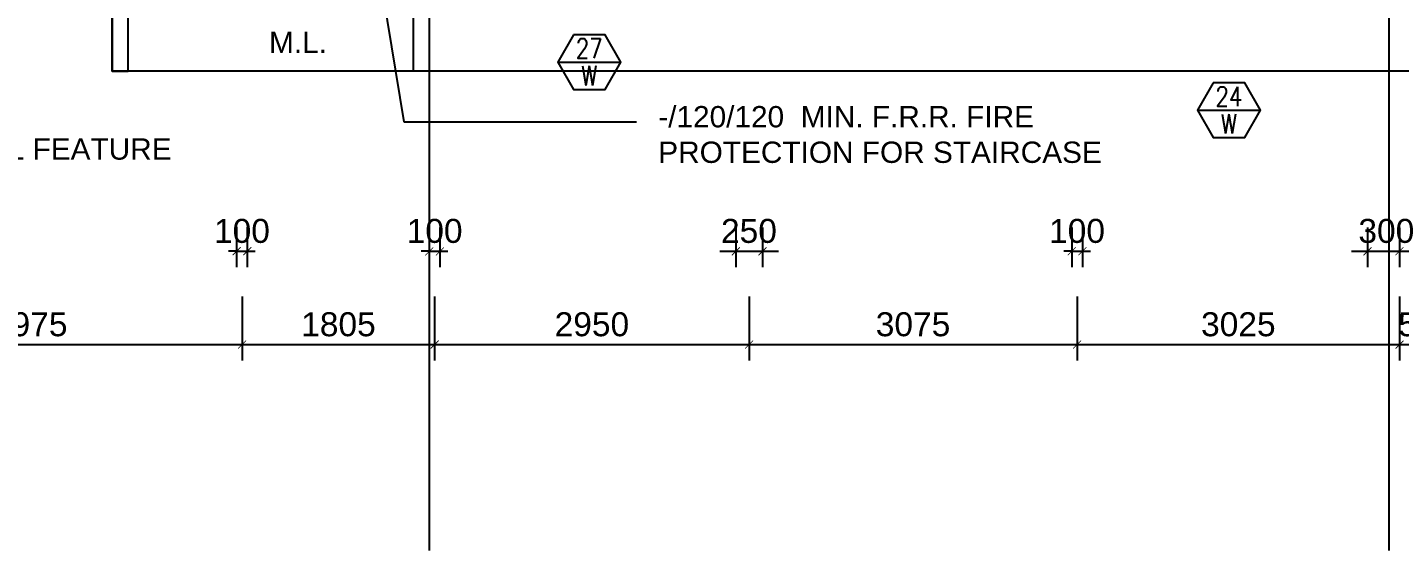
# Model space of a CAD drawing. Header units: millimetres. Extents: x -1214 to 71105, y 7230 to 56309.
# Drawn here: x 51231 to 64100, y 15000 to 19909 of the extents above; entities that cross this region are included whole.
import ezdxf
from ezdxf.enums import TextEntityAlignment as Align

# ---------------------------------------------------------------- set-up
doc = ezdxf.new("R2010")
doc.units = ezdxf.units.MM
doc.header["$MEASUREMENT"] = 0
doc.linetypes.add('CENTERX2', pattern=[101.6, 63.5, -12.7, 12.7, -12.7])
doc.layers.get('0').update_dxf_attribs({"color": 8})
doc.layers.get('Defpoints').update_dxf_attribs({"color": 8})
for name, color, linetype in [('Architectural Features', 8, 'Continuous'), ('GBP Dim', 8, 'Continuous'), ('GBP Text 200', 8, 'Continuous'), ('grid', 8, 'CENTERX2'), ('metal louvres', 8, 'Continuous'), ('WALL-NEW', 8, 'Continuous'), ('Window Mark', 8, 'Continuous')]:
    doc.layers.add(name, color=color, linetype=linetype)
doc.styles.add('BH', font='arial.ttf')
doc.styles.add('ROMANS', font='romans.shx')
doc.dimstyles.new('200 GBP', dxfattribs={"dimscale": 1.5, "dimtxt": 150, "dimasz": 50, "dimexe": 100, "dimexo": 50, "dimgap": 50, "dimtad": 1, "dimdec": 0, "dimzin": 0, "dimdsep": 46, "dimtxsty": 'BH', "dimblk": 'ARCHTICK', "dimcen": 0.09, "dimdle": 100, "dimclrd": 9, "dimclre": 9, "dimclrt": 1, "dimadec": 0, "dimazin": 0, "dimtfac": 1, "dimtdec": 0, "dimtix": 1, "dimtmove": 2, "dimatfit": 3, "dimldrblk": 'ARCHTICK', "dimfxl": 300, "dimfxlon": 1, "dimtolj": 1, "dimtzin": 0, "dimarcsym": 0})
doc.dimstyles.get("Standard").update_dxf_attribs({"dimtxt": 0.18, "dimasz": 0.18, "dimexe": 0.18, "dimexo": 0.0625, "dimgap": 0.09, "dimtad": 0, "dimtih": 1, "dimtoh": 1, "dimdec": 4, "dimzin": 0, "dimdsep": 46, "dimtxsty": 'Standard', "dimcen": 0.09, "dimadec": 0, "dimazin": 0, "dimtfac": 1, "dimtdec": 4, "dimtofl": 0, "dimtmove": 0, "dimatfit": 3, "dimfxl": 1, "dimtolj": 1, "dimtzin": 0, "dimarcsym": 0})

# ---------------------------------------------------------------- blocks, each defined once
blk = doc.blocks.new('A$C65CE4B9A')
at = {"layer": 'grid', "ltscale": 200}
for p, q in [((-14000, 10500), (-14000, -20450)), ((-5000, 10500), (-5000, -20450))]:
    blk.add_line(p, q, dxfattribs=at)
blk = doc.blocks.new('_ArchTick')
at = {"color": 0, "const_width": 0.1}
blk.add_lwpolyline([(0.5, 0.5), (-0.5, -0.5)], dxfattribs=at)
blk = doc.blocks.new('*D154')
at = {"layer": 'Defpoints', "color": 0, "transparency": 16777216}
for p in [(49270, 19755), (53245, 18955), (53245, 16933)]:
    blk.add_point(p, dxfattribs=at)
at = {"layer": 'GBP Dim', "color": 9, "lineweight": -2, "transparency": 16777216}
for p, q in [((49270, 17383), (49270, 16783)), ((53245, 17383), (53245, 16783)), ((49120, 16933), (53395, 16933))]:
    blk.add_line(p, q, dxfattribs=at)
at = {"layer": 'GBP Dim', "color": 9, "lineweight": -2, "transparency": 16777216, "xscale": 75, "yscale": 75, "zscale": 75, "rotation": 180}
blk.add_blockref('_ArchTick', (49270, 16933), dxfattribs=at)
at = {"layer": 'GBP Dim', "color": 9, "lineweight": -2, "transparency": 16777216, "xscale": 75, "yscale": 75, "zscale": 75}
blk.add_blockref('_ArchTick', (53245, 16933), dxfattribs=at)
at = {"layer": 'GBP Dim', "transparency": 16777216, "insert": (51257, 17122), "char_height": 225, "attachment_point": 5, "style": 'BH'}
blk.add_mtext('\\A1;3975', dxfattribs=at)
blk = doc.blocks.new('*D155')
at = {"layer": 'Defpoints', "color": 0, "transparency": 16777216}
for p in [(53245, 18955), (55050, 19022), (55050, 16933)]:
    blk.add_point(p, dxfattribs=at)
at = {"layer": 'GBP Dim', "color": 9, "lineweight": -2, "transparency": 16777216}
for p, q in [((53245, 17383), (53245, 16783)), ((55050, 17383), (55050, 16783)), ((53095, 16933), (55200, 16933))]:
    blk.add_line(p, q, dxfattribs=at)
at = {"layer": 'GBP Dim', "color": 9, "lineweight": -2, "transparency": 16777216, "xscale": 75, "yscale": 75, "zscale": 75, "rotation": 180}
blk.add_blockref('_ArchTick', (53245, 16933), dxfattribs=at)
at = {"layer": 'GBP Dim', "color": 9, "lineweight": -2, "transparency": 16777216, "xscale": 75, "yscale": 75, "zscale": 75}
blk.add_blockref('_ArchTick', (55050, 16933), dxfattribs=at)
at = {"layer": 'GBP Dim', "transparency": 16777216, "insert": (54148, 17122), "char_height": 225, "attachment_point": 5, "style": 'BH'}
blk.add_mtext('\\A1;1805', dxfattribs=at)
blk = doc.blocks.new('*D156')
at = {"layer": 'Defpoints', "color": 0, "transparency": 16777216}
for p in [(55050, 19855), (58000, 19855), (58000, 16933)]:
    blk.add_point(p, dxfattribs=at)
at = {"layer": 'GBP Dim', "color": 9, "lineweight": -2, "transparency": 16777216}
for p, q in [((55050, 17383), (55050, 16783)), ((58000, 17383), (58000, 16783)), ((54900, 16933), (58150, 16933))]:
    blk.add_line(p, q, dxfattribs=at)
at = {"layer": 'GBP Dim', "color": 9, "lineweight": -2, "transparency": 16777216, "xscale": 75, "yscale": 75, "zscale": 75, "rotation": 180}
blk.add_blockref('_ArchTick', (55050, 16933), dxfattribs=at)
at = {"layer": 'GBP Dim', "color": 9, "lineweight": -2, "transparency": 16777216, "xscale": 75, "yscale": 75, "zscale": 75}
blk.add_blockref('_ArchTick', (58000, 16933), dxfattribs=at)
at = {"layer": 'GBP Dim', "transparency": 16777216, "insert": (56525, 17122), "char_height": 225, "attachment_point": 5, "style": 'BH'}
blk.add_mtext('\\A1;2950', dxfattribs=at)
blk = doc.blocks.new('*D157')
at = {"layer": 'Defpoints', "color": 0, "transparency": 16777216}
for p in [(64100, 21905), (61075, 19855), (64100, 16933)]:
    blk.add_point(p, dxfattribs=at)
at = {"layer": 'GBP Dim', "color": 9, "lineweight": -2, "transparency": 16777216}
for p, q in [((61075, 17383), (61075, 16783)), ((64100, 17383), (64100, 16783)), ((60925, 16933), (64250, 16933))]:
    blk.add_line(p, q, dxfattribs=at)
at = {"layer": 'GBP Dim', "color": 9, "lineweight": -2, "transparency": 16777216, "xscale": 75, "yscale": 75, "zscale": 75, "rotation": 180}
blk.add_blockref('_ArchTick', (61075, 16933), dxfattribs=at)
at = {"layer": 'GBP Dim', "color": 9, "lineweight": -2, "transparency": 16777216, "xscale": 75, "yscale": 75, "zscale": 75}
blk.add_blockref('_ArchTick', (64100, 16933), dxfattribs=at)
at = {"layer": 'GBP Dim', "transparency": 16777216, "insert": (62588, 17122), "char_height": 225, "attachment_point": 5, "style": 'BH'}
blk.add_mtext('\\A1;3025', dxfattribs=at)
blk = doc.blocks.new('*D171')
at = {"layer": 'Defpoints', "color": 0, "transparency": 16777216}
for p in [(64099, 18855), (64599, 18355), (64599, 16933)]:
    blk.add_point(p, dxfattribs=at)
at = {"layer": 'GBP Dim', "color": 9, "lineweight": -2, "transparency": 16777216}
for p, q in [((64099, 17383), (64099, 16783)), ((64599, 17383), (64599, 16783)), ((63949, 16933), (64749, 16933))]:
    blk.add_line(p, q, dxfattribs=at)
at = {"layer": 'GBP Dim', "color": 9, "lineweight": -2, "transparency": 16777216, "xscale": 75, "yscale": 75, "zscale": 75, "rotation": 180}
blk.add_blockref('_ArchTick', (64099, 16933), dxfattribs=at)
at = {"layer": 'GBP Dim', "color": 9, "lineweight": -2, "transparency": 16777216, "xscale": 75, "yscale": 75, "zscale": 75}
blk.add_blockref('_ArchTick', (64599, 16933), dxfattribs=at)
at = {"layer": 'GBP Dim', "transparency": 16777216, "insert": (64349, 17122), "char_height": 225, "attachment_point": 5, "style": 'BH'}
blk.add_mtext('\\A1;500', dxfattribs=at)
blk = doc.blocks.new('MISCWINDOWS')
blk.add_line((-4.04, 0), (4.04, 0))
blk.add_lwpolyline([(-2.02, 3.5), (-4.04, 0), (-2.02, -3.5), (2.02, -3.5), (4.04, 0), (2.02, 3.5)], close=True)
at = {"style": 'BH'}
for tag, p in [('MARK_NUMBER', (0, 1.75)), ('DWG_NUMBER', (0, -1.75))]:
    blk.add_attdef(tag, text='', height=2.5, dxfattribs=at).set_placement(p, align=Align.MIDDLE_CENTER)
blk = doc.blocks.new('*D180')
at = {"layer": 'Defpoints', "color": 0, "transparency": 16777216}
for p in [(58000, 19855), (61075, 19855), (61075, 16933)]:
    blk.add_point(p, dxfattribs=at)
at = {"layer": 'GBP Dim', "color": 9, "lineweight": -2, "transparency": 16777216}
for p, q in [((58000, 17383), (58000, 16783)), ((61075, 17383), (61075, 16783)), ((57850, 16933), (61225, 16933))]:
    blk.add_line(p, q, dxfattribs=at)
at = {"layer": 'GBP Dim', "color": 9, "lineweight": -2, "transparency": 16777216, "xscale": 75, "yscale": 75, "zscale": 75, "rotation": 180}
blk.add_blockref('_ArchTick', (58000, 16933), dxfattribs=at)
at = {"layer": 'GBP Dim', "color": 9, "lineweight": -2, "transparency": 16777216, "xscale": 75, "yscale": 75, "zscale": 75}
blk.add_blockref('_ArchTick', (61075, 16933), dxfattribs=at)
at = {"layer": 'GBP Dim', "transparency": 16777216, "insert": (59537, 17122), "char_height": 225, "attachment_point": 5, "style": 'BH'}
blk.add_mtext('\\A1;3075', dxfattribs=at)
blk = doc.blocks.new('*D194')
at = {"layer": 'Defpoints', "color": 0, "transparency": 16777216}
for p in [(53193, 18837, 0), (53293, 18858), (53293, 17809)]:
    blk.add_point(p, dxfattribs=at)
at = {"layer": 'GBP Dim', "color": 9, "lineweight": -2, "transparency": 16777216}
for p, q in [((53193, 18034), (53193, 17659)), ((53293, 18034), (53293, 17659)), ((53193, 17809), (53118, 17809)), ((53193, 17809), (53293, 17809)), ((53293, 17809), (53368, 17809))]:
    blk.add_line(p, q, dxfattribs=at)
at = {"layer": 'GBP Dim', "color": 9, "lineweight": -2, "transparency": 16777216, "xscale": 75, "yscale": 75, "zscale": 75}
blk.add_blockref('_ArchTick', (53193, 17809), dxfattribs=at)
at = {"layer": 'GBP Dim', "color": 9, "lineweight": -2, "transparency": 16777216, "xscale": 75, "yscale": 75, "zscale": 75, "rotation": 180}
blk.add_blockref('_ArchTick', (53293, 17809), dxfattribs=at)
at = {"layer": 'GBP Dim', "transparency": 16777216, "insert": (53243, 17998), "char_height": 225, "attachment_point": 5, "style": 'BH'}
blk.add_mtext('\\A1;100', dxfattribs=at)
blk = doc.blocks.new('*D195')
at = {"layer": 'Defpoints', "color": 0, "transparency": 16777216}
for p in [(55000, 18836, 0), (55100, 18858), (55100, 17808)]:
    blk.add_point(p, dxfattribs=at)
at = {"layer": 'GBP Dim', "color": 9, "lineweight": -2, "transparency": 16777216}
for p, q in [((55000, 18033), (55000, 17658)), ((55100, 18033), (55100, 17658)), ((55000, 17808), (54925, 17808)), ((55000, 17808), (55100, 17808)), ((55100, 17808), (55175, 17808))]:
    blk.add_line(p, q, dxfattribs=at)
at = {"layer": 'GBP Dim', "color": 9, "lineweight": -2, "transparency": 16777216, "xscale": 75, "yscale": 75, "zscale": 75}
blk.add_blockref('_ArchTick', (55000, 17808), dxfattribs=at)
at = {"layer": 'GBP Dim', "color": 9, "lineweight": -2, "transparency": 16777216, "xscale": 75, "yscale": 75, "zscale": 75, "rotation": 180}
blk.add_blockref('_ArchTick', (55100, 17808), dxfattribs=at)
at = {"layer": 'GBP Dim', "transparency": 16777216, "insert": (55050, 17998), "char_height": 225, "attachment_point": 5, "style": 'BH'}
blk.add_mtext('\\A1;100', dxfattribs=at)
blk = doc.blocks.new('*D196')
at = {"layer": 'Defpoints', "color": 0, "transparency": 16777216}
for p in [(57875, 18836, 0), (58125, 18842), (58125, 17808)]:
    blk.add_point(p, dxfattribs=at)
at = {"layer": 'GBP Dim', "color": 9, "lineweight": -2, "transparency": 16777216}
for p, q in [((57875, 18033), (57875, 17658)), ((58125, 18033), (58125, 17658)), ((57725, 17808), (58275, 17808))]:
    blk.add_line(p, q, dxfattribs=at)
at = {"layer": 'GBP Dim', "color": 9, "lineweight": -2, "transparency": 16777216, "xscale": 75, "yscale": 75, "zscale": 75, "rotation": 180}
blk.add_blockref('_ArchTick', (57875, 17808), dxfattribs=at)
at = {"layer": 'GBP Dim', "color": 9, "lineweight": -2, "transparency": 16777216, "xscale": 75, "yscale": 75, "zscale": 75}
blk.add_blockref('_ArchTick', (58125, 17808), dxfattribs=at)
at = {"layer": 'GBP Dim', "transparency": 16777216, "insert": (57998, 17998), "char_height": 225, "attachment_point": 5, "style": 'BH'}
blk.add_mtext('\\A1;250', dxfattribs=at)
blk = doc.blocks.new('*D197')
at = {"layer": 'Defpoints', "color": 0, "transparency": 16777216}
for p in [(61025, 18836, 0), (61125, 18858), (61125, 17808)]:
    blk.add_point(p, dxfattribs=at)
at = {"layer": 'GBP Dim', "color": 9, "lineweight": -2, "transparency": 16777216}
for p, q in [((61025, 18033), (61025, 17658)), ((61125, 18033), (61125, 17658)), ((61025, 17808), (60950, 17808)), ((61025, 17808), (61125, 17808)), ((61125, 17808), (61200, 17808))]:
    blk.add_line(p, q, dxfattribs=at)
at = {"layer": 'GBP Dim', "color": 9, "lineweight": -2, "transparency": 16777216, "xscale": 75, "yscale": 75, "zscale": 75}
blk.add_blockref('_ArchTick', (61025, 17808), dxfattribs=at)
at = {"layer": 'GBP Dim', "color": 9, "lineweight": -2, "transparency": 16777216, "xscale": 75, "yscale": 75, "zscale": 75, "rotation": 180}
blk.add_blockref('_ArchTick', (61125, 17808), dxfattribs=at)
at = {"layer": 'GBP Dim', "transparency": 16777216, "insert": (61075, 17998), "char_height": 225, "attachment_point": 5, "style": 'BH'}
blk.add_mtext('\\A1;100', dxfattribs=at)
blk = doc.blocks.new('*D198')
at = {"layer": 'Defpoints', "color": 0, "transparency": 16777216}
for p in [(63800, 18836, 0), (64099, 18858), (64099, 17808)]:
    blk.add_point(p, dxfattribs=at)
at = {"layer": 'GBP Dim', "color": 9, "lineweight": -2, "transparency": 16777216}
for p, q in [((63800, 18033), (63800, 17658)), ((64099, 18033), (64099, 17658)), ((63650, 17808), (64249, 17808))]:
    blk.add_line(p, q, dxfattribs=at)
at = {"layer": 'GBP Dim', "color": 9, "lineweight": -2, "transparency": 16777216, "xscale": 75, "yscale": 75, "zscale": 75, "rotation": 180}
blk.add_blockref('_ArchTick', (63800, 17808), dxfattribs=at)
at = {"layer": 'GBP Dim', "color": 9, "lineweight": -2, "transparency": 16777216, "xscale": 75, "yscale": 75, "zscale": 75}
blk.add_blockref('_ArchTick', (64099, 17808), dxfattribs=at)
at = {"layer": 'GBP Dim', "transparency": 16777216, "insert": (63976, 17998), "char_height": 225, "attachment_point": 5, "style": 'BH'}
blk.add_mtext('\\A1;300', dxfattribs=at)

msp = doc.modelspace()

# ---------------------------------------------------------------- linework, layer by layer
at = {"layer": 'Architectural Features', "ltscale": 50}
for p, q in [((52025.9, 19499.9), (52025.9, 19999.9)), ((64600.1, 19499.9), (52025.9, 19499.9))]:
    msp.add_line(p, q, dxfattribs=at)
at = {"layer": 'Architectural Features'}
for points in [[(52025.9, 19999.9), (52025.9, 19499.9), (52175.9, 19499.9), (52175.8, 20000)], [(55000, 19999.9), (55000, 19499.9), (54850.9, 19499.9), (54850.9, 19999.9)]]:
    msp.add_lwpolyline(points, dxfattribs=at)

# ---------------------------------------------------------------- block references
at = {"layer": 'WALL-NEW'}
msp.add_blockref('A$C65CE4B9A', (69000, 35449.9), dxfattribs=at)
at = {"layer": 'Window Mark'}
ref = msp.add_blockref('MISCWINDOWS', (56500, 19584.1), dxfattribs=dict(at, xscale=73.25, yscale=73.25, zscale=73.25))
ref.add_attrib('MARK_NUMBER', '27', dxfattribs={"layer": '0', "height": 183.12, "style": 'ROMANS', "width": 0.8}).set_placement((56500, 19712.2), align=Align.MIDDLE_CENTER)
ref.add_attrib('DWG_NUMBER', 'W', dxfattribs={"layer": '0', "height": 183.1, "style": 'ROMANS', "width": 0.8}).set_placement((56500, 19455.9), align=Align.MIDDLE_CENTER)
ref = msp.add_blockref('MISCWINDOWS', (62500, 19132), dxfattribs=dict(at, xscale=73.25, yscale=73.25, zscale=73.25))
ref.add_attrib('MARK_NUMBER', '24', dxfattribs={"layer": '0', "height": 183.12, "style": 'ROMANS', "width": 0.8}).set_placement((62500, 19260.2), align=Align.MIDDLE_CENTER)
ref.add_attrib('DWG_NUMBER', 'W', dxfattribs={"layer": '0', "height": 183.1, "style": 'ROMANS', "width": 0.8}).set_placement((62500, 19003.8), align=Align.MIDDLE_CENTER)

# ---------------------------------------------------------------- texts
at = {"layer": 'GBP Text 200', "style": 'BH'}
msp.add_text('ARCHITECTURAL FEATURE', height=200, dxfattribs=at).set_placement((48857.9, 18668))
at = {"layer": 'GBP Text 200', "insert": (57147.6, 19171), "char_height": 200, "width": 4574.274, "attachment_point": 1, "style": 'BH'}
msp.add_mtext('-/120/120  MIN. F.R.R. FIRE PROTECTION FOR STAIRCASE', dxfattribs=at)
at = {"layer": 'metal louvres', "style": 'BH'}
msp.add_text('M.L.', height=200, rotation=0.00004, dxfattribs=at).set_placement((53768.4, 19667.6), align=Align.CENTER)

# ---------------------------------------------------------------- dimensions: what is measured, and where the dimension line sits
at = {"layer": 'GBP Dim'}
for base, p1, p2, picture, middle in [((64100.2, 16932.5), (61075, 19855.2), (64100.2, 21905.3), '*D157', (62587.6, 17122.5)), ((58000, 16932.5), (55050, 19855.2), (58000, 19855.3), '*D156', (56525, 17122.4)), ((61075, 16932.5), (58000, 19855.2), (61075, 19855.3), '*D180', (59537.5, 17122.5)), ((53245, 16932.5), (49269.9, 19755.3), (53245, 18955.3), '*D154', (51257.5, 17122.5)), ((55050, 16932.5), (53245, 18955.3), (55050, 19021.6), '*D155', (54147.5, 17122.4))]:
    dim = msp.add_linear_dim(base=base, p1=p1, p2=p2, dimstyle='200 GBP', override={"dimclrt": 256, "dimfxl": 300, "dimfxlon": 1}, dxfattribs=at)
    dim.commit()
    dim.dimension.update_dxf_attribs({"geometry": picture, "text_midpoint": middle})
for base, p1, p2, override, picture, middle in [((53293.4, 17808.6), (53193.4, 18836.8, 0), (53293.4, 18857.8), {"dimclrt": 256, "dimfxl": 150}, '*D194', (53243.4, 17998.4)), ((55099.7, 17808.3), (54999.7, 18836.5, 0), (55099.7, 18857.5), {"dimclrt": 256, "dimfxl": 150}, '*D195', (55049.7, 17998.1)), ((58125, 17808.3), (57875, 18836.5, 0), (58125, 18842.1), {"dimclrt": 256, "dimfxl": 150}, '*D196', (57997.5, 17998.1)), ((61125, 17808.3), (61025, 18836.5, 0), (61125, 18857.5), {"dimclrt": 256, "dimfxl": 150}, '*D197', (61075, 17998.1)), ((64099.2, 17808.3), (63800, 18836.5, 0), (64099.2, 18857.5), {"dimrnd": 5, "dimclrt": 256, "dimfxl": 150}, '*D198', (63976.2, 17998.1)), ((64599.1, 16932.5), (64099.2, 18855.2), (64599.1, 18355.2), {"dimclrt": 256}, '*D171', (64349.1, 17122.4))]:
    dim = msp.add_linear_dim(base=base, p1=p1, p2=p2, dimstyle='200 GBP', override=override, dxfattribs=at)
    dim.commit()
    dim.dimension.update_dxf_attribs({"geometry": picture, "text_midpoint": middle, "dimtype": 160})

# ---------------------------------------------------------------- leaders
at = {"layer": 'GBP Text 200'}
msp.add_leader([(53912.5, 24256.6), (54760.1, 19021.6), (56942.4, 19021.6)], dimstyle='Standard', override={"dimscale": 2, "dimtxt": 200, "dimasz": 125, "dimexe": 166.67, "dimexo": 100, "dimgap": 100, "dimtih": 0, "dimtoh": 0, "dimdec": 0, "dimrnd": 5.001, "dimtxsty": 'BH', "dimdle": 166.666667, "dimclrd": 9, "dimclre": 9, "dimclrt": 1, "dimtdec": 0, "dimtix": 1, "dimtofl": 1, "dimtmove": 2, "dimfxl": 50}, dxfattribs=at)

doc.saveas('drawing.dxf')
